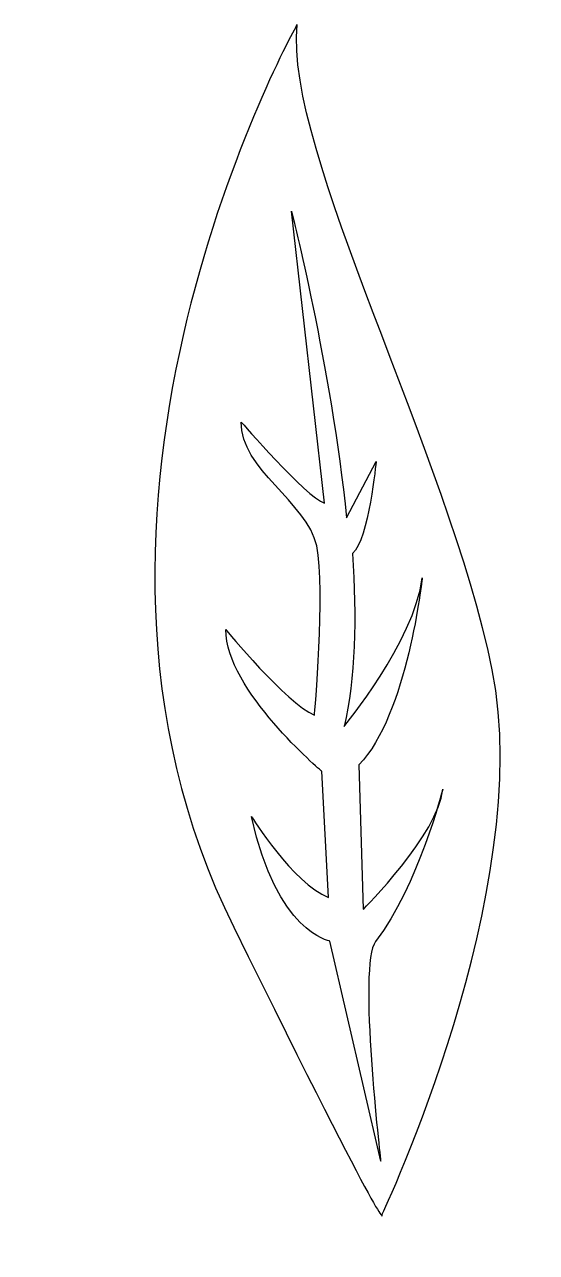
# Model space of a CAD drawing. Header units: centimetres. Extents: x -4.2 to 2.9, y -8.9 to 8.4.
import ezdxf

# ---------------------------------------------------------------- set-up
doc = ezdxf.new("R2010")
doc.units = ezdxf.units.CM
doc.header["$MEASUREMENT"] = 0
doc.layers.add('Camada 1', color=7, linetype='Continuous')

msp = doc.modelspace()

# ---------------------------------------------------------------- linework, layer by layer
at = {"layer": 'Camada 1'}
for points, knots in [([(0.76479, -8.33658), (0.76479, -8.33658), (0.93248, -8.86953), (-1.3129, -4.30499), (-1.3129, -4.30499), (-4.24494, 1.55272), (-0.4265, 8.35569), (-0.4265, 8.35569), (-0.4265, 8.35569), (-0.5997, 6.55774), (1.68178, 2.38354), (2.30876, -0.69504), (2.30876, -0.69504), (2.92797, -3.78144), (0.76479, -8.33658), (0.76479, -8.33658)], [0, 0, 0, 0, 0.2, 0.2, 0.2, 0.2, 0.4, 0.4, 0.4, 0.4, 0.6, 0.6, 0.6, 0.6, 1, 1, 1, 1]), ([(0.68169, 2.22833), (0.68169, 2.22833), (0.26791, 1.43363), (0.26791, 1.43363), (0.26791, 1.43363), (0.04999, 3.56541), (-0.50563, 5.73795), (-0.50563, 5.73795), (-0.50563, 5.73795), (-0.50563, 5.73795), (-0.04401, 1.64204), (-0.04401, 1.64204), (-0.04401, 1.64204), (-0.29949, 1.72671), (-1.20945, 2.78004), (-1.20945, 2.78004), (-1.20945, 2.78004), (-1.22043, 2.12173), (-0.28306, 1.6499), (-0.15061, 1.04485), (-0.15061, 1.04485), (-0.02832, 0.40533), (-0.18273, -1.33304), (-0.18273, -1.33304), (-0.18273, -1.33304), (-0.57852, -1.16844), (-1.42418, -0.13233), (-1.42418, -0.13233), (-1.42418, -0.13233), (-1.42968, -0.97725), (-0.08004, -2.11991), (-0.08004, -2.11991), (-0.08004, -2.11991), (-0.08004, -2.11991), (0.01398, -3.88801), (0.01398, -3.88801), (0.01398, -3.88801), (-0.48532, -3.69677), (-1.06369, -2.75472), (-1.06369, -2.75472), (-1.06369, -2.75472), (-0.71021, -4.38648), (0.03121, -4.50089), (0.03121, -4.50089), (0.03121, -4.50089), (0.03121, -4.50089), (0.74603, -7.58731), (0.74603, -7.58731), (0.74603, -7.58731), (0.74603, -7.58731), (0.42152, -4.83167), (0.6739, -4.50719), (0.6739, -4.50719), (1.27271, -3.725), (1.61595, -2.37224), (1.61595, -2.37224), (1.61595, -2.37224), (1.55954, -2.99922), (0.50145, -4.05576), (0.50145, -4.05576), (0.50145, -4.05576), (0.50145, -4.05576), (0.4403, -2.02744), (0.4403, -2.02744), (0.4403, -2.02744), (1.12218, -1.3346), (1.32747, 0.595), (1.32747, 0.595), (1.32747, 0.595), (1.21463, -0.30786), (0.23339, -1.48978), (0.23339, -1.48978), (0.23339, -1.48978), (0.39325, -0.83454), (0.40897, 0.04007), (0.35245, 0.93359), (0.35245, 0.93359), (0.57511, 1.13579), (0.68169, 2.22833), (0.68169, 2.22833)], [0, 0, 0, 0, 0.04761905, 0.04761905, 0.04761905, 0.04761905, 0.0952381, 0.0952381, 0.0952381, 0.0952381, 0.14285714, 0.14285714, 0.14285714, 0.14285714, 0.19047619, 0.19047619, 0.19047619, 0.19047619, 0.23809524, 0.23809524, 0.23809524, 0.23809524, 0.28571429, 0.28571429, 0.28571429, 0.28571429, 0.33333333, 0.33333333, 0.33333333, 0.33333333, 0.38095238, 0.38095238, 0.38095238, 0.38095238, 0.42857143, 0.42857143, 0.42857143, 0.42857143, 0.47619048, 0.47619048, 0.47619048, 0.47619048, 0.52380952, 0.52380952, 0.52380952, 0.52380952, 0.57142857, 0.57142857, 0.57142857, 0.57142857, 0.61904762, 0.61904762, 0.61904762, 0.61904762, 0.66666667, 0.66666667, 0.66666667, 0.66666667, 0.71428571, 0.71428571, 0.71428571, 0.71428571, 0.76190476, 0.76190476, 0.76190476, 0.76190476, 0.80952381, 0.80952381, 0.80952381, 0.80952381, 0.85714286, 0.85714286, 0.85714286, 0.85714286, 0.9047619, 0.9047619, 0.9047619, 0.9047619, 1, 1, 1, 1])]:
    msp.add_open_spline(points, degree=3, knots=knots, dxfattribs=at)

doc.saveas('drawing.dxf')
